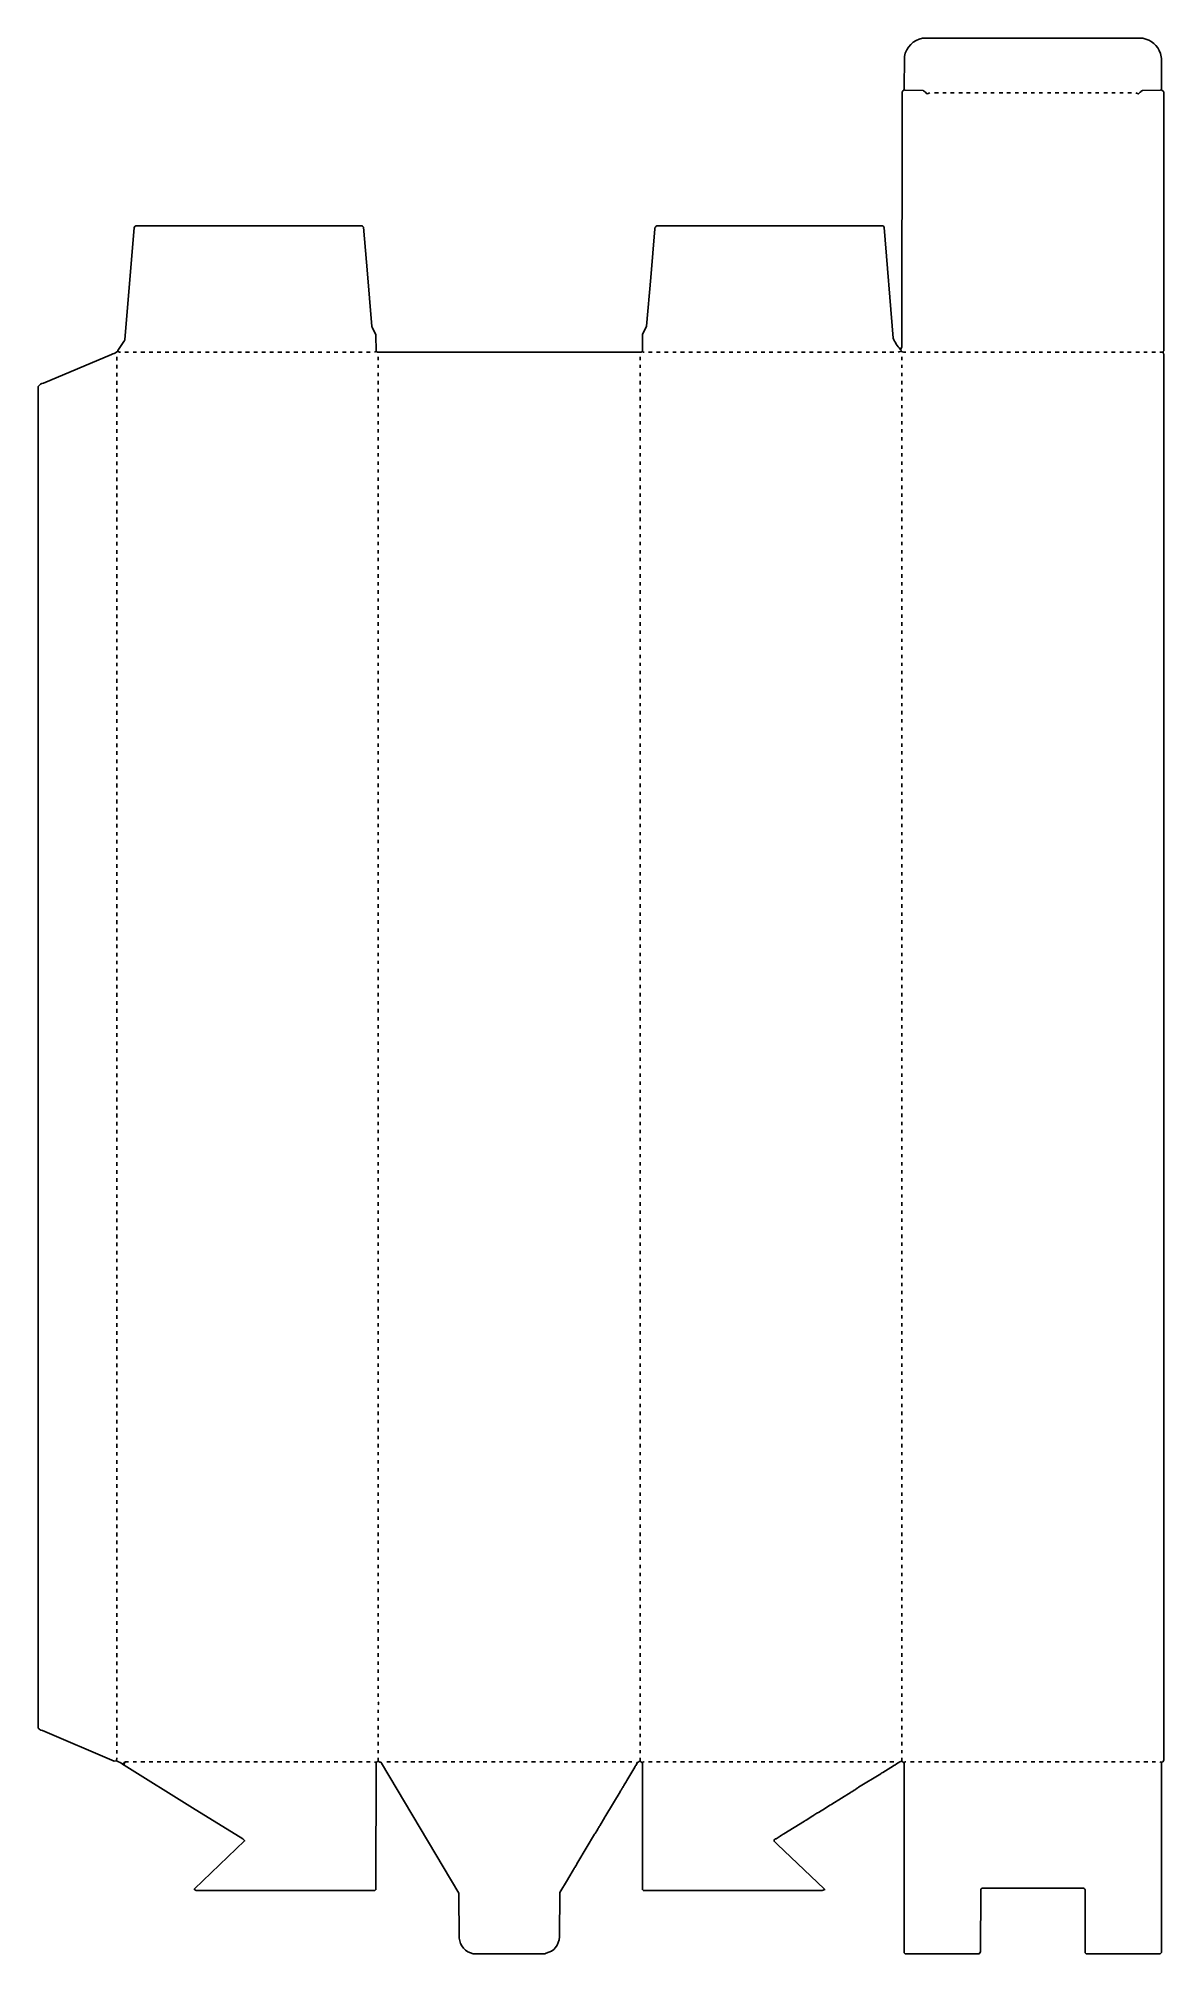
# Model space of a CAD drawing. Extents: x 385 to 3686, y 649 to 6267.
import ezdxf

# ---------------------------------------------------------------- set-up
doc = ezdxf.new("R2010")
doc.units = 0
doc.layers.get('0').update_dxf_attribs({"linetype": 'CONTINUOUS'})

msp = doc.modelspace()

# ---------------------------------------------------------------- linework, layer by layer
at = {"color": 7, "linetype": 'CONTINUOUS'}
for points in [[(3675, 1212, 0.569883), (3685.2, 1214.9), (3686, 1216), (3686, 5342, -0.120666), (3684, 5346, -0.120666), (3686, 5350), (3686, 6110), (3680, 6116), (3679.5, 6208), (3676.6, 6222.9, 0.268739), (3625, 6267), (2979, 6267, 0.309951), (2925.5, 6214), (2925, 6116, 0.140289), (2928, 6114.5), (2980, 6113.5), (2981.8, 6112.8, -0.077388), (2992, 6104), (3000, 6107)], [(2930, 5346, -0.127721), (2916, 5349), (2915, 5355), (2915.2, 5355.9), (2917.5, 5361), (2918.5, 6109, -0.221643), (2925, 6116)], [(3604, 6107), (3606.1, 6106.2, 0.079845), (3612, 6104), (3617, 6109, -0.102476), (3624, 6113.5), (3676, 6114.5), (3680, 6116)], [(618, 5348), (618.4, 5350.9), (636, 5378), (637, 5379, -0.212214), (639, 5382), (639.2, 5382.9), (666.4, 5712, -0.239901), (671, 5717), (1334, 5717), (1336, 5716), (1339, 5713), (1347.5, 5610), (1349.5, 5588), (1363.7, 5421.9), (1364.3, 5420.1), (1375.5, 5397), (1376, 5348, -0.120666), (1380, 5346), (2153, 5346, -0.120666), (2157, 5348)], [(2162, 5346, -0.165541), (2157, 5348), (2157.5, 5398), (2169.3, 5422.9), (2181.5, 5565), (2193.5, 5708, -0.288198), (2199, 5717), (2862, 5717, -0.213955), (2866.5, 5712), (2892.5, 5387, 0.074535), (2913, 5355), (2915, 5355)], [(614, 1215), (608, 1214), (397.1, 1303.2), (392.9, 1304.8, -0.084617), (385, 1310), (385, 5246, -0.17917), (400.1, 5255.8), (600.1, 5339.8, 0.074639), (614.9, 5347.2), (618, 5348), (621.1, 5347.2, 0.138157), (626, 5346)], [(1382, 1379, 0.162914), (1382, 1388)], [(615, 1223), (614, 1215), (618.1, 1212.3), (626.8, 1208.8), (635, 1203), (637, 1202), (837.2, 1077.2), (985, 986), (990, 981), (990, 980), (843, 839), (843, 837), (844, 836, -0.120666), (848, 834), (1372, 834), (1375.3, 836.9), (1376, 1210)], [(1371, 1212, 0.470063), (1381.1, 1213.8), (1382, 1214), (1382, 1223)], [(1382, 1214), (1387.2, 1211.2, 0.139352), (1391, 1210), (1391.3, 1208.1), (1618.5, 827), (1619.5, 695, 0.332632), (1661, 649), (1871, 649), (1874.9, 650.4, 0.340147), (1913.5, 698), (1914.5, 828), (1937, 866), (1938, 867, -0.129316), (1940.8, 872.1), (1953.8, 894.1, -0.118981), (1956, 897, -0.129316), (1958.8, 902.1), (1961.8, 907.1, -0.089283), (1965, 912, -0.129316), (1967.8, 917.1), (2016.8, 999.1, -0.089283), (2020, 1004, -0.129316), (2022.8, 1009.1), (2025.8, 1014.1, -0.089283), (2029, 1019, -0.129316), (2031.8, 1024.1), (2047, 1049, -0.129316), (2049.8, 1054.1), (2092, 1124, -0.129316), (2094.8, 1129.1), (2097.8, 1134.1, -0.089283), (2101, 1139, -0.129316), (2103.8, 1144.1), (2109, 1153, 0.120666), (2111, 1157), (2135, 1196, -0.129316), (2137.8, 1201.1), (2141.7, 1208.1), (2142, 1210)], [(2150, 1223), (2150, 1214), (2155, 1210, 0.150778), (2161.1, 1211.8), (2162, 1212)], [(2157, 1210), (2157, 837), (2160, 834), (2684, 834, -0.079147), (2690, 837)], [(2693, 835), (2691, 837), (2690, 837), (2690, 839), (2553, 969), (2543, 979, -0.450595), (2549, 986), (2561, 994, -0.067868), (2564.1, 995.8), (2567.1, 997.8, 0.089283), (2572, 1001), (2632, 1038, -0.120666), (2636, 1040), (2637, 1041), (2656.9, 1053.2, -0.103766), (2660, 1055), (2669, 1061, -0.120666), (2673, 1063), (2693.9, 1076.2, -0.103766), (2697, 1078), (2707, 1085, 0.129316), (2712.1, 1087.8), (2769, 1123, -0.120666), (2773, 1125), (2778, 1129, 0.129316), (2783.1, 1131.8), (2786.9, 1134.2, 0.113019), (2791, 1137), (2856, 1177), (2857, 1178, 0.129316), (2862.1, 1180.8), (2893, 1200, -0.120666), (2897, 1202, -0.099337), (2918, 1214)], [(2918, 1223), (2918, 1214), (2923, 1210, 0.150778), (2929.1, 1211.8), (2930, 1212)], [(2925, 1210), (2925, 652), (2928, 649), (3145, 649, 0.149073), (3148.5, 654), (3149.5, 837), (3150.5, 839.5), (3151.9, 840.3), (3153, 841), (3451, 841), (3453, 840), (3455, 838), (3455.5, 836), (3456, 652), (3459, 649), (3676, 649), (3679.2, 652.9), (3680, 1210)]]:
    msp.add_lwpolyline(points, format="xyb", dxfattribs=at)
for points in [[(3014, 6107), (3025, 6107)], [(3038, 6107), (3048, 6107)], [(3061, 6107), (3071, 6107)], [(3085, 6107), (3096, 6107)], [(3108, 6107), (3118, 6107)], [(3132, 6107), (3142, 6107)], [(3156, 6107), (3166, 6107)], [(3179, 6107), (3189, 6107)], [(3203, 6107), (3214, 6107)], [(3226, 6107), (3237, 6107)], [(3250, 6107), (3260, 6107)], [(3274, 6107), (3285, 6107)], [(3297, 6107), (3307, 6107)], [(3321, 6107), (3331, 6107)], [(3345, 6107), (3355, 6107)], [(3368, 6107), (3378, 6107)], [(3392, 6107), (3403, 6107)], [(3415, 6107), (3425, 6107)], [(3439, 6107), (3449, 6107)], [(3463, 6107), (3473, 6107)], [(3486, 6107), (3496, 6107)], [(3510, 6107), (3521, 6107)], [(3534, 6107), (3544, 6107)], [(3557, 6107), (3567, 6107)], [(3581, 6107), (3592, 6107)], [(639, 5346), (650, 5346)], [(663, 5346), (673, 5346)], [(686, 5346), (697, 5346)], [(710, 5346), (721, 5346)], [(734, 5346), (744, 5346)], [(757, 5346), (768, 5346)], [(781, 5346), (792, 5346)], [(804, 5346), (815, 5346)], [(828, 5346), (839, 5346)], [(852, 5346), (862, 5346)], [(875, 5346), (886, 5346)], [(899, 5346), (910, 5346)], [(922, 5346), (933, 5346)], [(946, 5346), (957, 5346)], [(970, 5346), (981, 5346)], [(993, 5346), (1004, 5346)], [(1017, 5346), (1028, 5346)], [(1041, 5346), (1051, 5346)], [(1064, 5346), (1075, 5346)], [(1088, 5346), (1099, 5346)], [(1111, 5346), (1122, 5346)], [(1135, 5346), (1146, 5346)], [(1159, 5346), (1169, 5346)], [(1182, 5346), (1193, 5346)], [(1206, 5346), (1217, 5346)], [(1230, 5346), (1240, 5346)], [(1253, 5346), (1264, 5346)], [(1277, 5346), (1288, 5346)], [(1300, 5346), (1311, 5346)], [(1324, 5346), (1335, 5346)], [(1348, 5346), (1358, 5346)], [(1371, 5346), (1376, 5348)], [(2175, 5346), (2186, 5346)], [(2198, 5346), (2209, 5346)], [(2222, 5346), (2233, 5346)], [(2246, 5346), (2256, 5346)], [(2269, 5346), (2280, 5346)], [(2293, 5346), (2304, 5346)], [(2317, 5346), (2327, 5346)], [(2340, 5346), (2351, 5346)], [(2364, 5346), (2375, 5346)], [(2387, 5346), (2398, 5346)], [(2411, 5346), (2422, 5346)], [(2435, 5346), (2445, 5346)], [(2458, 5346), (2469, 5346)], [(2482, 5346), (2493, 5346)], [(2505, 5346), (2516, 5346)], [(2529, 5346), (2540, 5346)], [(2553, 5346), (2564, 5346)], [(2576, 5346), (2587, 5346)], [(2600, 5346), (2611, 5346)], [(2624, 5346), (2634, 5346)], [(2647, 5346), (2658, 5346)], [(2671, 5346), (2682, 5346)], [(2694, 5346), (2705, 5346)], [(2718, 5346), (2729, 5346)], [(2742, 5346), (2752, 5346)], [(2765, 5346), (2776, 5346)], [(2789, 5346), (2800, 5346)], [(2813, 5346), (2823, 5346)], [(2836, 5346), (2847, 5346)], [(2860, 5346), (2871, 5346)], [(2883, 5346), (2894, 5346)], [(2907, 5346), (2916, 5349)], [(2943, 5346), (2954, 5346)], [(2966, 5346), (2977, 5346)], [(2990, 5346), (3001, 5346)], [(3014, 5346), (3024, 5346)], [(3037, 5346), (3048, 5346)], [(3061, 5346), (3072, 5346)], [(3084, 5346), (3095, 5346)], [(3108, 5346), (3119, 5346)], [(3132, 5346), (3142, 5346)], [(3155, 5346), (3166, 5346)], [(3179, 5346), (3190, 5346)], [(3203, 5346), (3213, 5346)], [(3226, 5346), (3237, 5346)], [(3250, 5346), (3261, 5346)], [(3273, 5346), (3284, 5346)], [(3297, 5346), (3308, 5346)], [(3321, 5346), (3331, 5346)], [(3344, 5346), (3355, 5346)], [(3368, 5346), (3379, 5346)], [(3391, 5346), (3402, 5346)], [(3415, 5346), (3426, 5346)], [(3439, 5346), (3450, 5346)], [(3462, 5346), (3473, 5346)], [(3486, 5346), (3497, 5346)], [(3510, 5346), (3520, 5346)], [(3533, 5346), (3544, 5346)], [(3557, 5346), (3568, 5346)], [(3580, 5346), (3591, 5346)], [(3604, 5346), (3615, 5346)], [(3628, 5346), (3638, 5346)], [(3651, 5346), (3662, 5346)], [(3675, 5346), (3684, 5346)], [(615, 5322), (615, 5333)], [(615, 5299), (615, 5309)], [(615, 5275), (615, 5286)], [(1382, 5323), (1382, 5333)], [(1382, 5300), (1382, 5309)], [(1382, 5276), (1382, 5286)], [(2150, 5323), (2150, 5333)], [(2150, 5300), (2150, 5309)], [(2150, 5276), (2150, 5286)], [(2918, 5323), (2918, 5333)], [(2918, 5300), (2918, 5309)], [(2918, 5276), (2918, 5286)], [(615, 5251), (615, 5262)], [(615, 5228), (615, 5239)], [(1382, 5252), (1382, 5262)], [(1382, 5229), (1382, 5239)], [(2150, 5252), (2150, 5262)], [(2150, 5229), (2150, 5239)], [(2918, 5252), (2918, 5262)], [(2918, 5229), (2918, 5239)], [(615, 5204), (615, 5215)], [(615, 5181), (615, 5191)], [(1382, 5205), (1382, 5215)], [(1382, 5182), (1382, 5191)], [(2150, 5205), (2150, 5215)], [(2150, 5182), (2150, 5191)], [(2918, 5205), (2918, 5215)], [(2918, 5182), (2918, 5191)], [(615, 5157), (615, 5168)], [(615, 5133), (615, 5144)], [(615, 5110), (615, 5121)], [(1382, 5158), (1382, 5168)], [(1382, 5134), (1382, 5144)], [(1382, 5111), (1382, 5121)], [(2150, 5158), (2150, 5168)], [(2150, 5134), (2150, 5144)], [(2150, 5111), (2150, 5121)], [(2918, 5158), (2918, 5168)], [(2918, 5134), (2918, 5144)], [(2918, 5111), (2918, 5121)], [(615, 5086), (615, 5097)], [(615, 5062), (615, 5073)], [(1382, 5087), (1382, 5097)], [(1382, 5063), (1382, 5073)], [(2150, 5087), (2150, 5097)], [(2150, 5063), (2150, 5073)], [(2918, 5087), (2918, 5097)], [(2918, 5063), (2918, 5073)], [(615, 5039), (615, 5050)], [(615, 5015), (615, 5026)], [(615, 4992), (615, 5002)], [(1382, 5040), (1382, 5050)], [(1382, 5016), (1382, 5026)], [(1382, 4993), (1382, 5002)], [(2150, 5040), (2150, 5050)], [(2150, 5016), (2150, 5026)], [(2150, 4993), (2150, 5002)], [(2918, 5040), (2918, 5050)], [(2918, 5016), (2918, 5026)], [(2918, 4993), (2918, 5002)], [(615, 4968), (615, 4979)], [(615, 4944), (615, 4955)], [(1382, 4969), (1382, 4979)], [(1382, 4945), (1382, 4955)], [(2150, 4969), (2150, 4979)], [(2150, 4945), (2150, 4955)], [(2918, 4969), (2918, 4979)], [(2918, 4945), (2918, 4955)], [(615, 4921), (615, 4932)], [(615, 4897), (615, 4908)], [(1382, 4922), (1382, 4932)], [(1382, 4898), (1382, 4908)], [(2150, 4922), (2150, 4932)], [(2150, 4898), (2150, 4908)], [(2918, 4922), (2918, 4932)], [(2918, 4898), (2918, 4908)], [(615, 4873), (615, 4884)], [(615, 4850), (615, 4861)], [(615, 4826), (615, 4837)], [(1382, 4874), (1382, 4884)], [(1382, 4851), (1382, 4861)], [(1382, 4827), (1382, 4837)], [(2150, 4874), (2150, 4884)], [(2150, 4851), (2150, 4861)], [(2150, 4827), (2150, 4837)], [(2918, 4874), (2918, 4884)], [(2918, 4851), (2918, 4861)], [(2918, 4827), (2918, 4837)], [(615, 4803), (615, 4813)], [(615, 4779), (615, 4790)], [(1382, 4804), (1382, 4813)], [(1382, 4780), (1382, 4790)], [(2150, 4804), (2150, 4813)], [(2150, 4780), (2150, 4790)], [(2918, 4804), (2918, 4813)], [(2918, 4780), (2918, 4790)], [(615, 4755), (615, 4766)], [(615, 4732), (615, 4743)], [(1382, 4756), (1382, 4766)], [(1382, 4733), (1382, 4743)], [(2150, 4756), (2150, 4766)], [(2150, 4733), (2150, 4743)], [(2918, 4756), (2918, 4766)], [(2918, 4733), (2918, 4743)], [(615, 4708), (615, 4719)], [(615, 4684), (615, 4695)], [(615, 4661), (615, 4672)], [(1382, 4709), (1382, 4719)], [(1382, 4685), (1382, 4695)], [(1382, 4662), (1382, 4672)], [(2150, 4709), (2150, 4719)], [(2150, 4685), (2150, 4695)], [(2150, 4662), (2150, 4672)], [(2918, 4709), (2918, 4719)], [(2918, 4685), (2918, 4695)], [(2918, 4662), (2918, 4672)], [(615, 4637), (615, 4648)], [(615, 4614), (615, 4624)], [(1382, 4638), (1382, 4648)], [(1382, 4615), (1382, 4624)], [(2150, 4638), (2150, 4648)], [(2150, 4615), (2150, 4624)], [(2918, 4638), (2918, 4648)], [(2918, 4615), (2918, 4624)], [(615, 4590), (615, 4601)], [(615, 4566), (615, 4577)], [(615, 4543), (615, 4554)], [(1382, 4591), (1382, 4601)], [(1382, 4567), (1382, 4577)], [(1382, 4544), (1382, 4554)], [(2150, 4591), (2150, 4601)], [(2150, 4567), (2150, 4577)], [(2150, 4544), (2150, 4554)], [(2918, 4591), (2918, 4601)], [(2918, 4567), (2918, 4577)], [(2918, 4544), (2918, 4554)], [(615, 4519), (615, 4530)], [(615, 4496), (615, 4506)], [(1382, 4520), (1382, 4530)], [(1382, 4497), (1382, 4506)], [(2150, 4520), (2150, 4530)], [(2150, 4497), (2150, 4506)], [(2918, 4520), (2918, 4530)], [(2918, 4497), (2918, 4506)], [(615, 4472), (615, 4483)], [(615, 4448), (615, 4459)], [(1382, 4473), (1382, 4483)], [(1382, 4449), (1382, 4459)], [(2150, 4473), (2150, 4483)], [(2150, 4449), (2150, 4459)], [(2918, 4473), (2918, 4483)], [(2918, 4449), (2918, 4459)], [(615, 4425), (615, 4435)], [(615, 4401), (615, 4412)], [(615, 4377), (615, 4388)], [(1382, 4426), (1382, 4435)], [(1382, 4402), (1382, 4412)], [(1382, 4378), (1382, 4388)], [(2150, 4426), (2150, 4435)], [(2150, 4402), (2150, 4412)], [(2150, 4378), (2150, 4388)], [(2918, 4426), (2918, 4435)], [(2918, 4402), (2918, 4412)], [(2918, 4378), (2918, 4388)], [(615, 4354), (615, 4365)], [(615, 4330), (615, 4341)], [(1382, 4355), (1382, 4365)], [(1382, 4331), (1382, 4341)], [(2150, 4355), (2150, 4365)], [(2150, 4331), (2150, 4341)], [(2918, 4355), (2918, 4365)], [(2918, 4331), (2918, 4341)], [(615, 4307), (615, 4317)], [(615, 4283), (615, 4294)], [(615, 4259), (615, 4270)], [(1382, 4308), (1382, 4317)], [(1382, 4284), (1382, 4294)], [(1382, 4260), (1382, 4270)], [(2150, 4308), (2150, 4317)], [(2150, 4284), (2150, 4294)], [(2150, 4260), (2150, 4270)], [(2918, 4308), (2918, 4317)], [(2918, 4284), (2918, 4294)], [(2918, 4260), (2918, 4270)], [(615, 4236), (615, 4246)], [(615, 4212), (615, 4223)], [(1382, 4237), (1382, 4246)], [(1382, 4213), (1382, 4223)], [(2150, 4237), (2150, 4246)], [(2150, 4213), (2150, 4223)], [(2918, 4237), (2918, 4246)], [(2918, 4213), (2918, 4223)], [(615, 4188), (615, 4199)], [(615, 4165), (615, 4176)], [(1382, 4189), (1382, 4199)], [(1382, 4166), (1382, 4176)], [(2150, 4189), (2150, 4199)], [(2150, 4166), (2150, 4176)], [(2918, 4189), (2918, 4199)], [(2918, 4166), (2918, 4176)], [(615, 4141), (615, 4152)], [(615, 4118), (615, 4128)], [(615, 4094), (615, 4105)], [(1382, 4142), (1382, 4152)], [(1382, 4119), (1382, 4128)], [(1382, 4095), (1382, 4105)], [(2150, 4142), (2150, 4152)], [(2150, 4119), (2150, 4128)], [(2150, 4095), (2150, 4105)], [(2918, 4142), (2918, 4152)], [(2918, 4119), (2918, 4128)], [(2918, 4095), (2918, 4105)], [(615, 4070), (615, 4081)], [(615, 4047), (615, 4057)], [(1382, 4071), (1382, 4081)], [(1382, 4048), (1382, 4057)], [(2150, 4071), (2150, 4081)], [(2150, 4048), (2150, 4057)], [(2918, 4071), (2918, 4081)], [(2918, 4048), (2918, 4057)], [(615, 4023), (615, 4034)], [(615, 3999), (615, 4010)], [(1382, 4024), (1382, 4034)], [(1382, 4000), (1382, 4010)], [(2150, 4024), (2150, 4034)], [(2150, 4000), (2150, 4010)], [(2918, 4024), (2918, 4034)], [(2918, 4000), (2918, 4010)], [(615, 3976), (615, 3987)], [(615, 3952), (615, 3963)], [(615, 3929), (615, 3939)], [(1382, 3977), (1382, 3987)], [(1382, 3953), (1382, 3963)], [(1382, 3930), (1382, 3939)], [(2150, 3977), (2150, 3987)], [(2150, 3953), (2150, 3963)], [(2150, 3930), (2150, 3939)], [(2918, 3977), (2918, 3987)], [(2918, 3953), (2918, 3963)], [(2918, 3930), (2918, 3939)], [(615, 3905), (615, 3916)], [(615, 3881), (615, 3892)], [(1382, 3906), (1382, 3916)], [(1382, 3882), (1382, 3892)], [(2150, 3906), (2150, 3916)], [(2150, 3882), (2150, 3892)], [(2918, 3906), (2918, 3916)], [(2918, 3882), (2918, 3892)], [(615, 3858), (615, 3869)], [(615, 3834), (615, 3845)], [(615, 3810), (615, 3821)], [(1382, 3859), (1382, 3869)], [(1382, 3835), (1382, 3845)], [(1382, 3811), (1382, 3821)], [(2150, 3859), (2150, 3869)], [(2150, 3835), (2150, 3845)], [(2150, 3811), (2150, 3821)], [(2918, 3859), (2918, 3869)], [(2918, 3835), (2918, 3845)], [(2918, 3811), (2918, 3821)], [(615, 3787), (615, 3798)], [(615, 3763), (615, 3774)], [(1382, 3788), (1382, 3798)], [(1382, 3764), (1382, 3774)], [(2150, 3788), (2150, 3798)], [(2150, 3764), (2150, 3774)], [(2918, 3788), (2918, 3798)], [(2918, 3764), (2918, 3774)], [(615, 3740), (615, 3750)], [(615, 3716), (615, 3727)], [(1382, 3741), (1382, 3750)], [(1382, 3717), (1382, 3727)], [(2150, 3741), (2150, 3750)], [(2150, 3717), (2150, 3727)], [(2918, 3741), (2918, 3750)], [(2918, 3717), (2918, 3727)], [(615, 3692), (615, 3703)], [(615, 3669), (615, 3680)], [(615, 3645), (615, 3656)], [(1382, 3693), (1382, 3703)], [(1382, 3670), (1382, 3680)], [(1382, 3646), (1382, 3656)], [(2150, 3693), (2150, 3703)], [(2150, 3670), (2150, 3680)], [(2150, 3646), (2150, 3656)], [(2918, 3693), (2918, 3703)], [(2918, 3670), (2918, 3680)], [(2918, 3646), (2918, 3656)], [(615, 3621), (615, 3632)], [(615, 3598), (615, 3609)], [(1382, 3622), (1382, 3632)], [(1382, 3599), (1382, 3609)], [(2150, 3622), (2150, 3632)], [(2150, 3599), (2150, 3609)], [(2918, 3622), (2918, 3632)], [(2918, 3599), (2918, 3609)], [(615, 3574), (615, 3585)], [(615, 3551), (615, 3561)], [(1382, 3575), (1382, 3585)], [(1382, 3552), (1382, 3561)], [(2150, 3575), (2150, 3585)], [(2150, 3552), (2150, 3561)], [(2918, 3575), (2918, 3585)], [(2918, 3552), (2918, 3561)], [(615, 3527), (615, 3538)], [(615, 3503), (615, 3514)], [(615, 3480), (615, 3491)], [(1382, 3528), (1382, 3538)], [(1382, 3504), (1382, 3514)], [(1382, 3481), (1382, 3491)], [(2150, 3528), (2150, 3538)], [(2150, 3504), (2150, 3514)], [(2150, 3481), (2150, 3491)], [(2918, 3528), (2918, 3538)], [(2918, 3504), (2918, 3514)], [(2918, 3481), (2918, 3491)], [(615, 3456), (615, 3467)], [(615, 3432), (615, 3443)], [(1382, 3457), (1382, 3467)], [(1382, 3433), (1382, 3443)], [(2150, 3457), (2150, 3467)], [(2150, 3433), (2150, 3443)], [(2918, 3457), (2918, 3467)], [(2918, 3433), (2918, 3443)], [(615, 3409), (615, 3420)], [(615, 3385), (615, 3396)], [(615, 3362), (615, 3372)], [(1382, 3410), (1382, 3420)], [(1382, 3386), (1382, 3396)], [(1382, 3363), (1382, 3372)], [(2150, 3410), (2150, 3420)], [(2150, 3386), (2150, 3396)], [(2150, 3363), (2150, 3372)], [(2918, 3410), (2918, 3420)], [(2918, 3386), (2918, 3396)], [(2918, 3363), (2918, 3372)], [(615, 3338), (615, 3349)], [(615, 3314), (615, 3325)], [(1382, 3339), (1382, 3349)], [(1382, 3315), (1382, 3325)], [(2150, 3339), (2150, 3349)], [(2150, 3315), (2150, 3325)], [(2918, 3339), (2918, 3349)], [(2918, 3315), (2918, 3325)], [(615, 3291), (615, 3302)], [(615, 3267), (615, 3278)], [(1382, 3292), (1382, 3302)], [(1382, 3268), (1382, 3278)], [(2150, 3292), (2150, 3302)], [(2150, 3268), (2150, 3278)], [(2918, 3292), (2918, 3302)], [(2918, 3268), (2918, 3278)], [(615, 3244), (615, 3254)], [(615, 3220), (615, 3231)], [(615, 3196), (615, 3207)], [(1382, 3245), (1382, 3254)], [(1382, 3221), (1382, 3231)], [(1382, 3197), (1382, 3207)], [(2150, 3245), (2150, 3254)], [(2150, 3221), (2150, 3231)], [(2150, 3197), (2150, 3207)], [(2918, 3245), (2918, 3254)], [(2918, 3221), (2918, 3231)], [(2918, 3197), (2918, 3207)], [(615, 3173), (615, 3183)], [(615, 3149), (615, 3160)], [(1382, 3174), (1382, 3183)], [(1382, 3150), (1382, 3160)], [(2150, 3174), (2150, 3183)], [(2150, 3150), (2150, 3160)], [(2918, 3174), (2918, 3183)], [(2918, 3150), (2918, 3160)], [(615, 3125), (615, 3136)], [(615, 3102), (615, 3113)], [(1382, 3126), (1382, 3136)], [(1382, 3103), (1382, 3113)], [(2150, 3126), (2150, 3136)], [(2150, 3103), (2150, 3113)], [(2918, 3126), (2918, 3136)], [(2918, 3103), (2918, 3113)], [(615, 3078), (615, 3089)], [(615, 3055), (615, 3065)], [(615, 3031), (615, 3042)], [(1382, 3079), (1382, 3089)], [(1382, 3056), (1382, 3065)], [(1382, 3032), (1382, 3042)], [(2150, 3079), (2150, 3089)], [(2150, 3056), (2150, 3065)], [(2150, 3032), (2150, 3042)], [(2918, 3079), (2918, 3089)], [(2918, 3056), (2918, 3065)], [(2918, 3032), (2918, 3042)], [(615, 3007), (615, 3018)], [(615, 2984), (615, 2994)], [(1382, 3008), (1382, 3018)], [(1382, 2985), (1382, 2994)], [(2150, 3008), (2150, 3018)], [(2150, 2985), (2150, 2994)], [(2918, 3008), (2918, 3018)], [(2918, 2985), (2918, 2994)], [(615, 2960), (615, 2971)], [(615, 2936), (615, 2947)], [(615, 2913), (615, 2924)], [(1382, 2961), (1382, 2971)], [(1382, 2937), (1382, 2947)], [(1382, 2914), (1382, 2924)], [(2150, 2961), (2150, 2971)], [(2150, 2937), (2150, 2947)], [(2150, 2914), (2150, 2924)], [(2918, 2961), (2918, 2971)], [(2918, 2937), (2918, 2947)], [(2918, 2914), (2918, 2924)], [(615, 2889), (615, 2900)], [(615, 2866), (615, 2876)], [(1382, 2890), (1382, 2900)], [(1382, 2867), (1382, 2876)], [(2150, 2890), (2150, 2900)], [(2150, 2867), (2150, 2876)], [(2918, 2890), (2918, 2900)], [(2918, 2867), (2918, 2876)], [(615, 2842), (615, 2853)], [(615, 2818), (615, 2829)], [(1382, 2843), (1382, 2853)], [(1382, 2819), (1382, 2829)], [(2150, 2843), (2150, 2853)], [(2150, 2819), (2150, 2829)], [(2918, 2843), (2918, 2853)], [(2918, 2819), (2918, 2829)], [(615, 2795), (615, 2805)], [(615, 2771), (615, 2782)], [(615, 2747), (615, 2758)], [(1382, 2796), (1382, 2805)], [(1382, 2772), (1382, 2782)], [(1382, 2748), (1382, 2758)], [(2150, 2796), (2150, 2805)], [(2150, 2772), (2150, 2782)], [(2150, 2748), (2150, 2758)], [(2918, 2796), (2918, 2805)], [(2918, 2772), (2918, 2782)], [(2918, 2748), (2918, 2758)], [(615, 2724), (615, 2735)], [(615, 2700), (615, 2711)], [(1382, 2725), (1382, 2735)], [(1382, 2701), (1382, 2711)], [(2150, 2725), (2150, 2735)], [(2150, 2701), (2150, 2711)], [(2918, 2725), (2918, 2735)], [(2918, 2701), (2918, 2711)], [(615, 2677), (615, 2687)], [(615, 2653), (615, 2664)], [(1382, 2678), (1382, 2687)], [(1382, 2654), (1382, 2664)], [(2150, 2678), (2150, 2687)], [(2150, 2654), (2150, 2664)], [(2918, 2678), (2918, 2687)], [(2918, 2654), (2918, 2664)], [(615, 2629), (615, 2640)], [(615, 2606), (615, 2616)], [(615, 2582), (615, 2593)], [(1382, 2630), (1382, 2640)], [(1382, 2607), (1382, 2616)], [(1382, 2583), (1382, 2593)], [(2150, 2630), (2150, 2640)], [(2150, 2607), (2150, 2617)], [(2150, 2583), (2150, 2593)], [(2918, 2630), (2918, 2640)], [(2918, 2607), (2918, 2617)], [(2918, 2583), (2918, 2593)], [(615, 2558), (615, 2569)], [(615, 2535), (615, 2546)], [(1382, 2559), (1382, 2569)], [(1382, 2536), (1382, 2546)], [(2150, 2559), (2150, 2569)], [(2150, 2536), (2150, 2546)], [(2918, 2559), (2918, 2569)], [(2918, 2536), (2918, 2546)], [(615, 2511), (615, 2522)], [(615, 2488), (615, 2498)], [(615, 2464), (615, 2475)], [(1382, 2512), (1382, 2522)], [(1382, 2489), (1382, 2498)], [(1382, 2465), (1382, 2475)], [(2150, 2512), (2150, 2522)], [(2150, 2489), (2150, 2498)], [(2150, 2465), (2150, 2475)], [(2918, 2512), (2918, 2522)], [(2918, 2489), (2918, 2498)], [(2918, 2465), (2918, 2475)], [(615, 2440), (615, 2451)], [(615, 2417), (615, 2428)], [(1382, 2441), (1382, 2451)], [(1382, 2418), (1382, 2428)], [(2150, 2441), (2150, 2451)], [(2150, 2418), (2150, 2428)], [(2918, 2441), (2918, 2451)], [(2918, 2418), (2918, 2428)], [(615, 2393), (615, 2404)], [(615, 2369), (615, 2380)], [(1382, 2394), (1382, 2404)], [(1382, 2370), (1382, 2380)], [(2150, 2394), (2150, 2404)], [(2150, 2370), (2150, 2380)], [(2918, 2394), (2918, 2404)], [(2918, 2370), (2918, 2380)], [(615, 2346), (615, 2357)], [(615, 2322), (615, 2333)], [(615, 2299), (615, 2309)], [(1382, 2347), (1382, 2357)], [(1382, 2323), (1382, 2333)], [(1382, 2300), (1382, 2309)], [(2150, 2347), (2150, 2357)], [(2150, 2323), (2150, 2333)], [(2150, 2300), (2150, 2309)], [(2918, 2347), (2918, 2357)], [(2918, 2323), (2918, 2333)], [(2918, 2300), (2918, 2309)], [(615, 2275), (615, 2286)], [(615, 2251), (615, 2262)], [(1382, 2276), (1382, 2286)], [(1382, 2252), (1382, 2262)], [(2150, 2276), (2150, 2286)], [(2150, 2252), (2150, 2262)], [(2918, 2276), (2918, 2286)], [(2918, 2252), (2918, 2262)], [(615, 2228), (615, 2239)], [(615, 2204), (615, 2215)], [(1382, 2229), (1382, 2239)], [(1382, 2205), (1382, 2215)], [(2150, 2229), (2150, 2239)], [(2150, 2205), (2150, 2215)], [(2918, 2229), (2918, 2239)], [(2918, 2205), (2918, 2215)], [(615, 2180), (615, 2191)], [(615, 2157), (615, 2168)], [(615, 2133), (615, 2144)], [(1382, 2181), (1382, 2191)], [(1382, 2158), (1382, 2168)], [(1382, 2134), (1382, 2144)], [(2150, 2181), (2150, 2191)], [(2150, 2158), (2150, 2168)], [(2150, 2134), (2150, 2144)], [(2918, 2181), (2918, 2191)], [(2918, 2158), (2918, 2168)], [(2918, 2134), (2918, 2144)], [(615, 2110), (615, 2120)], [(615, 2086), (615, 2097)], [(1382, 2111), (1382, 2120)], [(1382, 2087), (1382, 2097)], [(2150, 2111), (2150, 2120)], [(2150, 2087), (2150, 2097)], [(2918, 2111), (2918, 2120)], [(2918, 2087), (2918, 2097)], [(615, 2062), (615, 2073)], [(615, 2039), (615, 2050)], [(615, 2015), (615, 2026)], [(1382, 2063), (1382, 2073)], [(1382, 2040), (1382, 2050)], [(1382, 2016), (1382, 2026)], [(2150, 2063), (2150, 2073)], [(2150, 2040), (2150, 2050)], [(2150, 2016), (2150, 2026)], [(2918, 2063), (2918, 2073)], [(2918, 2040), (2918, 2050)], [(2918, 2016), (2918, 2026)], [(615, 1991), (615, 2002)], [(615, 1968), (615, 1979)], [(1382, 1992), (1382, 2002)], [(1382, 1969), (1382, 1979)], [(2150, 1992), (2150, 2002)], [(2150, 1969), (2150, 1979)], [(2918, 1992), (2918, 2002)], [(2918, 1969), (2918, 1979)], [(615, 1944), (615, 1955)], [(615, 1921), (615, 1931)], [(1382, 1945), (1382, 1955)], [(1382, 1922), (1382, 1931)], [(2150, 1945), (2150, 1955)], [(2150, 1922), (2150, 1931)], [(2918, 1945), (2918, 1955)], [(2918, 1922), (2918, 1931)], [(615, 1897), (615, 1908)], [(615, 1873), (615, 1884)], [(615, 1850), (615, 1861)], [(1382, 1898), (1382, 1908)], [(1382, 1874), (1382, 1884)], [(1382, 1851), (1382, 1861)], [(2150, 1898), (2150, 1908)], [(2150, 1874), (2150, 1884)], [(2150, 1851), (2150, 1861)], [(2918, 1898), (2918, 1908)], [(2918, 1874), (2918, 1884)], [(2918, 1851), (2918, 1861)], [(615, 1826), (615, 1837)], [(615, 1803), (615, 1813)], [(1382, 1827), (1382, 1837)], [(1382, 1804), (1382, 1813)], [(2150, 1827), (2150, 1837)], [(2150, 1804), (2150, 1813)], [(2918, 1827), (2918, 1837)], [(2918, 1804), (2918, 1813)], [(615, 1779), (615, 1790)], [(615, 1755), (615, 1766)], [(615, 1732), (615, 1742)], [(1382, 1780), (1382, 1790)], [(1382, 1756), (1382, 1766)], [(1382, 1733), (1382, 1742)], [(2150, 1780), (2150, 1790)], [(2150, 1756), (2150, 1766)], [(2150, 1733), (2150, 1742)], [(2918, 1780), (2918, 1790)], [(2918, 1756), (2918, 1766)], [(2918, 1733), (2918, 1742)], [(615, 1708), (615, 1719)], [(615, 1684), (615, 1695)], [(1382, 1709), (1382, 1719)], [(1382, 1685), (1382, 1695)], [(2150, 1709), (2150, 1719)], [(2150, 1685), (2150, 1695)], [(2918, 1709), (2918, 1719)], [(2918, 1685), (2918, 1695)], [(615, 1661), (615, 1672)], [(615, 1637), (615, 1648)], [(1382, 1662), (1382, 1672)], [(1382, 1638), (1382, 1648)], [(2150, 1662), (2150, 1672)], [(2150, 1638), (2150, 1648)], [(2918, 1662), (2918, 1672)], [(2918, 1638), (2918, 1648)], [(615, 1614), (615, 1624)], [(615, 1590), (615, 1601)], [(615, 1566), (615, 1577)], [(1382, 1615), (1382, 1624)], [(1382, 1591), (1382, 1601)], [(1382, 1567), (1382, 1577)], [(2150, 1615), (2150, 1624)], [(2150, 1591), (2150, 1601)], [(2150, 1567), (2150, 1577)], [(2918, 1615), (2918, 1624)], [(2918, 1591), (2918, 1601)], [(2918, 1567), (2918, 1577)], [(615, 1543), (615, 1553)], [(615, 1519), (615, 1530)], [(1382, 1544), (1382, 1553)], [(1382, 1520), (1382, 1530)], [(2150, 1544), (2150, 1553)], [(2150, 1520), (2150, 1530)], [(2918, 1544), (2918, 1553)], [(2918, 1520), (2918, 1530)], [(615, 1495), (615, 1506)], [(615, 1472), (615, 1483)], [(1382, 1496), (1382, 1506)], [(1382, 1473), (1382, 1483)], [(2150, 1496), (2150, 1506)], [(2150, 1473), (2150, 1483)], [(2918, 1496), (2918, 1506)], [(2918, 1473), (2918, 1483)], [(615, 1448), (615, 1459)], [(615, 1425), (615, 1435)], [(615, 1401), (615, 1412)], [(1382, 1449), (1382, 1459)], [(1382, 1426), (1382, 1435)], [(1382, 1402), (1382, 1412)], [(2150, 1449), (2150, 1459)], [(2150, 1426), (2150, 1435)], [(2150, 1402), (2150, 1412)], [(2918, 1449), (2918, 1459)], [(2918, 1426), (2918, 1435)], [(2918, 1402), (2918, 1412)], [(615, 1377), (615, 1388)], [(615, 1354), (615, 1364)], [(1382, 1355), (1382, 1364)], [(2150, 1378), (2150, 1388)], [(2150, 1355), (2150, 1364)], [(2918, 1378), (2918, 1388)], [(2918, 1355), (2918, 1364)], [(615, 1330), (615, 1341)], [(615, 1306), (615, 1317)], [(615, 1283), (615, 1294)], [(1382, 1332), (1382, 1341)], [(1382, 1307), (1382, 1317)], [(1382, 1284), (1382, 1294)], [(2150, 1331), (2150, 1341)], [(2150, 1307), (2150, 1317)], [(2150, 1284), (2150, 1294)], [(2918, 1331), (2918, 1341)], [(2918, 1307), (2918, 1317)], [(2918, 1284), (2918, 1294)], [(615, 1259), (615, 1270)], [(615, 1236), (615, 1246)], [(1382, 1260), (1382, 1270)], [(1382, 1237), (1382, 1246)], [(2150, 1260), (2150, 1270)], [(2150, 1237), (2150, 1246)], [(2918, 1260), (2918, 1270)], [(2918, 1237), (2918, 1246)], [(663, 1212), (673, 1212)], [(686, 1212), (697, 1212)], [(710, 1212), (721, 1212)], [(734, 1212), (744, 1212)], [(757, 1212), (768, 1212)], [(781, 1212), (792, 1212)], [(804, 1212), (815, 1212)], [(828, 1212), (839, 1212)], [(852, 1212), (862, 1212)], [(875, 1212), (886, 1212)], [(899, 1212), (910, 1212)], [(922, 1212), (933, 1212)], [(946, 1212), (957, 1212)], [(970, 1212), (981, 1212)], [(993, 1212), (1004, 1212)], [(1017, 1212), (1028, 1212)], [(1041, 1212), (1051, 1212)], [(1064, 1212), (1075, 1212)], [(1088, 1212), (1099, 1212)], [(1111, 1212), (1122, 1212)], [(1135, 1212), (1146, 1212)], [(1159, 1212), (1169, 1212)], [(1182, 1212), (1193, 1212)], [(1206, 1212), (1217, 1212)], [(1230, 1212), (1240, 1212)], [(1253, 1212), (1264, 1212)], [(1277, 1212), (1288, 1212)], [(1300, 1212), (1311, 1212)], [(1324, 1212), (1335, 1212)], [(1348, 1212), (1358, 1212)], [(1407, 1212), (1418, 1212)], [(1431, 1212), (1441, 1212)], [(1454, 1212), (1465, 1212)], [(1478, 1212), (1489, 1212)], [(1501, 1212), (1512, 1212)], [(1525, 1212), (1536, 1212)], [(1549, 1212), (1559, 1212)], [(1572, 1212), (1583, 1212)], [(1596, 1212), (1607, 1212)], [(1620, 1212), (1630, 1212)], [(1643, 1212), (1654, 1212)], [(1667, 1212), (1678, 1212)], [(1690, 1212), (1701, 1212)], [(1714, 1212), (1725, 1212)], [(1738, 1212), (1748, 1212)], [(1761, 1212), (1772, 1212)], [(1785, 1212), (1796, 1212)], [(1808, 1212), (1819, 1212)], [(1832, 1212), (1843, 1212)], [(1856, 1212), (1867, 1212)], [(1879, 1212), (1890, 1212)], [(1903, 1212), (1914, 1212)], [(1927, 1212), (1937, 1212)], [(1950, 1212), (1961, 1212)], [(1974, 1212), (1985, 1212)], [(1997, 1212), (2008, 1212)], [(2021, 1212), (2032, 1212)], [(2045, 1212), (2055, 1212)], [(2068, 1212), (2079, 1212)], [(2092, 1212), (2103, 1212)], [(2116, 1212), (2126, 1212)], [(2140, 1211), (2141, 1210), (2143, 1210), (2149.1, 1213.8), (2150, 1214)], [(2175, 1212), (2186, 1212)], [(2198, 1212), (2209, 1212)], [(2222, 1212), (2233, 1212)], [(2246, 1212), (2256, 1212)], [(2269, 1212), (2280, 1212)], [(2293, 1212), (2304, 1212)], [(2317, 1212), (2327, 1212)], [(2340, 1212), (2351, 1212)], [(2364, 1212), (2375, 1212)], [(2387, 1212), (2398, 1212)], [(2411, 1212), (2422, 1212)], [(2435, 1212), (2445, 1212)], [(2458, 1212), (2469, 1212)], [(2482, 1212), (2493, 1212)], [(2505, 1212), (2516, 1212)], [(2529, 1212), (2540, 1212)], [(2553, 1212), (2564, 1212)], [(2576, 1212), (2587, 1212)], [(2600, 1212), (2611, 1212)], [(2624, 1212), (2634, 1212)], [(2647, 1212), (2658, 1212)], [(2671, 1212), (2682, 1212)], [(2694, 1212), (2705, 1212)], [(2718, 1212), (2729, 1212)], [(2742, 1212), (2752, 1212)], [(2765, 1212), (2776, 1212)], [(2789, 1212), (2800, 1212)], [(2813, 1212), (2823, 1212)], [(2836, 1212), (2847, 1212)], [(2860, 1212), (2871, 1212)], [(2883, 1212), (2894, 1212)], [(2943, 1212), (2954, 1212)], [(2967, 1212), (2977, 1212)], [(2990, 1212), (3001, 1212)], [(3014, 1212), (3025, 1212)], [(3037, 1212), (3048, 1212)], [(3061, 1212), (3072, 1212)], [(3085, 1212), (3095, 1212)], [(3108, 1212), (3119, 1212)], [(3132, 1212), (3143, 1212)], [(3156, 1212), (3166, 1212)], [(3179, 1212), (3190, 1212)], [(3203, 1212), (3214, 1212)], [(3226, 1212), (3237, 1212)], [(3250, 1212), (3261, 1212)], [(3274, 1212), (3284, 1212)], [(3297, 1212), (3308, 1212)], [(3321, 1212), (3332, 1212)], [(3344, 1212), (3355, 1212)], [(3368, 1212), (3379, 1212)], [(3392, 1212), (3403, 1212)], [(3415, 1212), (3426, 1212)], [(3439, 1212), (3450, 1212)], [(3463, 1212), (3473, 1212)], [(3486, 1212), (3497, 1212)], [(3510, 1212), (3521, 1212)], [(3533, 1212), (3544, 1212)], [(3557, 1212), (3568, 1212)], [(3581, 1212), (3591, 1212)], [(3604, 1212), (3615, 1212)], [(3628, 1212), (3639, 1212)], [(3652, 1212), (3662, 1212)]]:
    msp.add_lwpolyline(points, dxfattribs=at)
at = {"color": 19, "linetype": 'CONTINUOUS'}
msp.add_lwpolyline([(635, 1203, -0.428244), (639, 1211), (640, 1212), (650, 1212)], format="xyb", dxfattribs=at)
at = {"color": 117, "linetype": 'CONTINUOUS'}
msp.add_lwpolyline([(637, 1202), (637, 1206), (639, 1211)], dxfattribs=at)

doc.saveas('drawing.dxf')
